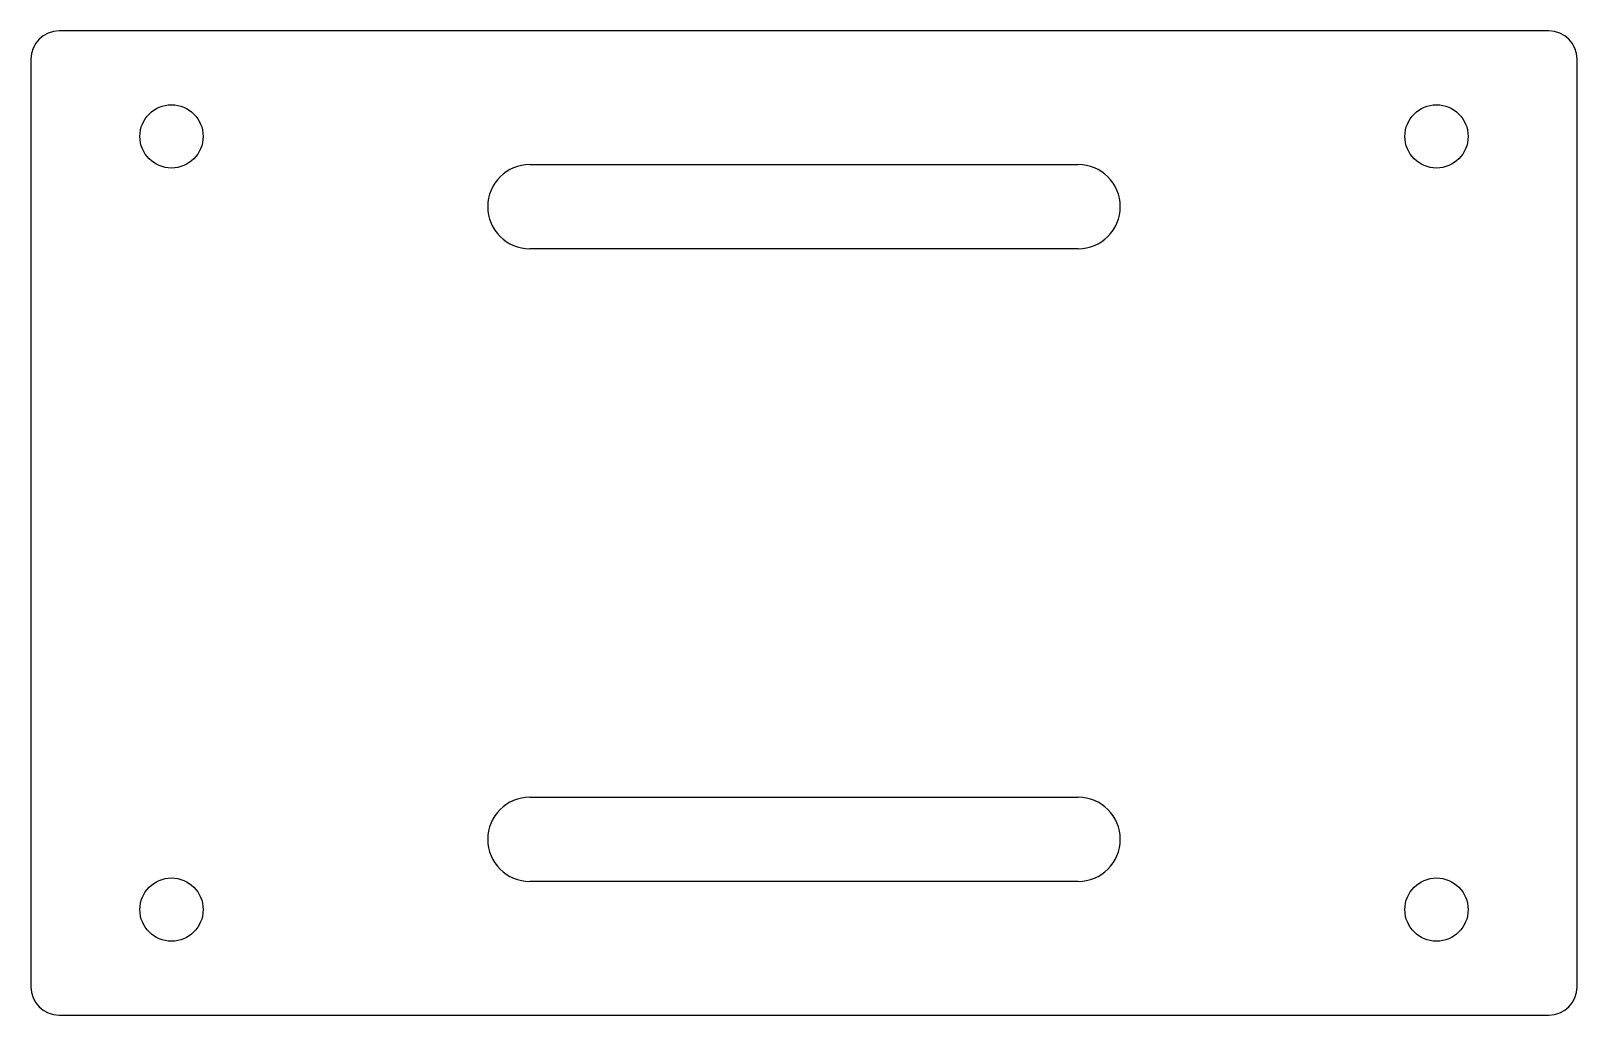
# Model space of a CAD drawing. Header units: millimetres. Extents: x -110 to 110, y -70 to 70.
import ezdxf

# ---------------------------------------------------------------- set-up
doc = ezdxf.new("R2010")
doc.units = ezdxf.units.MM

msp = doc.modelspace()

# ---------------------------------------------------------------- linework, layer by layer
for p, q in [((106, 70), (-106, 70)), ((-110, 66), (-110, -66)), ((110, -66), (110, 66)), ((-39, 51), (39, 51)), ((39, 39), (-39, 39)), ((-39, -39), (39, -39)), ((39, -51), (-39, -51)), ((-106, -70), (106, -70))]:
    msp.add_line(p, q)
for centre in [(-90, 55), (90, 55), (-90, -55), (90, -55)]:
    msp.add_circle(centre, 4.5)
for centre, radius, start, end in [((-106, 66), 4, 90, 180), ((106, 66), 4, 0, 90), ((-39, 45), 6, 90, 270), ((39, 45), 6, -90, 90), ((-39, -45), 6, 90, 270), ((39, -45), 6, -90, 90), ((-106, -66), 4, 180, 270), ((106, -66), 4, -90, 0)]:
    msp.add_arc(centre, radius, start, end)

doc.saveas('drawing.dxf')
